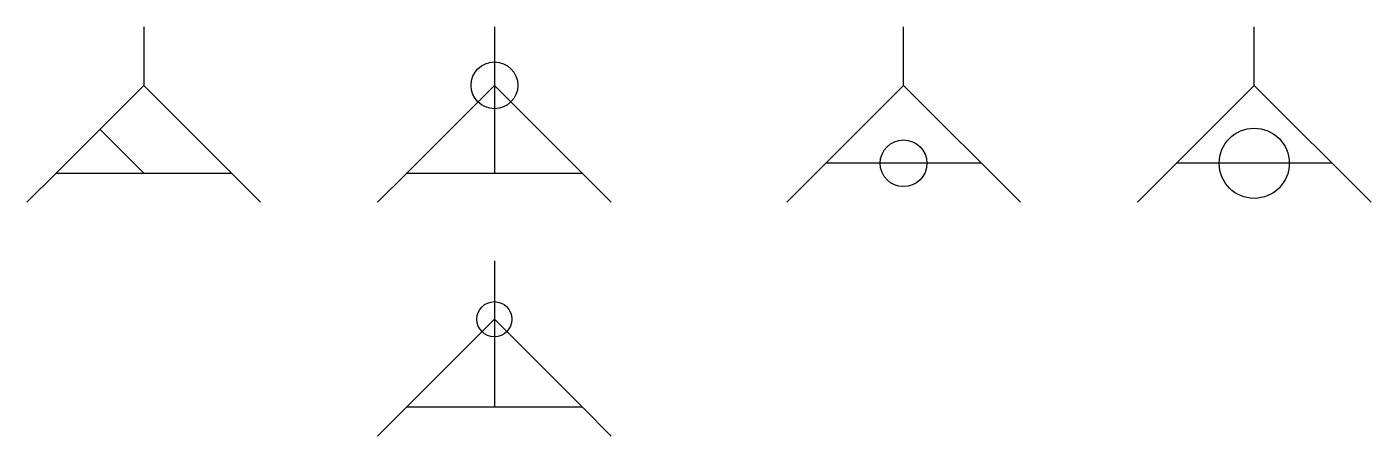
# Model space of a CAD drawing. Header units: millimetres. Extents: x -80 to 150, y -70 to 0.
import ezdxf

# ---------------------------------------------------------------- set-up
doc = ezdxf.new("R2010")
doc.units = ezdxf.units.MM
doc.layers.get('0').update_dxf_attribs({"lineweight": 25, "true_color": 0xffffff})

msp = doc.modelspace()

# ---------------------------------------------------------------- linework, layer by layer
for p, q in [((-60, 0), (-60, -10)), ((0, 0), (0, -10)), ((70, -10), (70, 0)), ((130, -10), (130, 0)), ((-60, -10), (-75, -25)), ((-60, -10), (-45, -25)), ((0, -10), (-15, -25)), ((0, -10), (15, -25)), ((0, -10), (0, -25)), ((50, -30), (70, -10)), ((70, -10), (90, -30)), ((110, -30), (130, -10)), ((130, -10), (150, -30)), ((-60, -25), (-67.5, -17.5)), ((-80, -30), (-75, -25)), ((-75, -25), (-45, -25)), ((-40, -30), (-45, -25)), ((-20, -30), (-15, -25)), ((-15, -25), (15, -25)), ((20, -30), (15, -25)), ((83.33, -23.33), (56.67, -23.33)), ((143.33, -23.33), (116.67, -23.33)), ((0, -40), (0, -50)), ((0, -50), (-15, -65)), ((0, -50), (15, -65)), ((0, -50), (0, -65)), ((-20, -70), (-15, -65)), ((-15, -65), (15, -65)), ((20, -70), (15, -65))]:
    msp.add_line(p, q)
for centre, radius in [((0, -10), 4), ((130, -23.33), 6), ((70, -23.33), 4), ((0, -50), 3)]:
    msp.add_circle(centre, radius)

doc.saveas('drawing.dxf')
